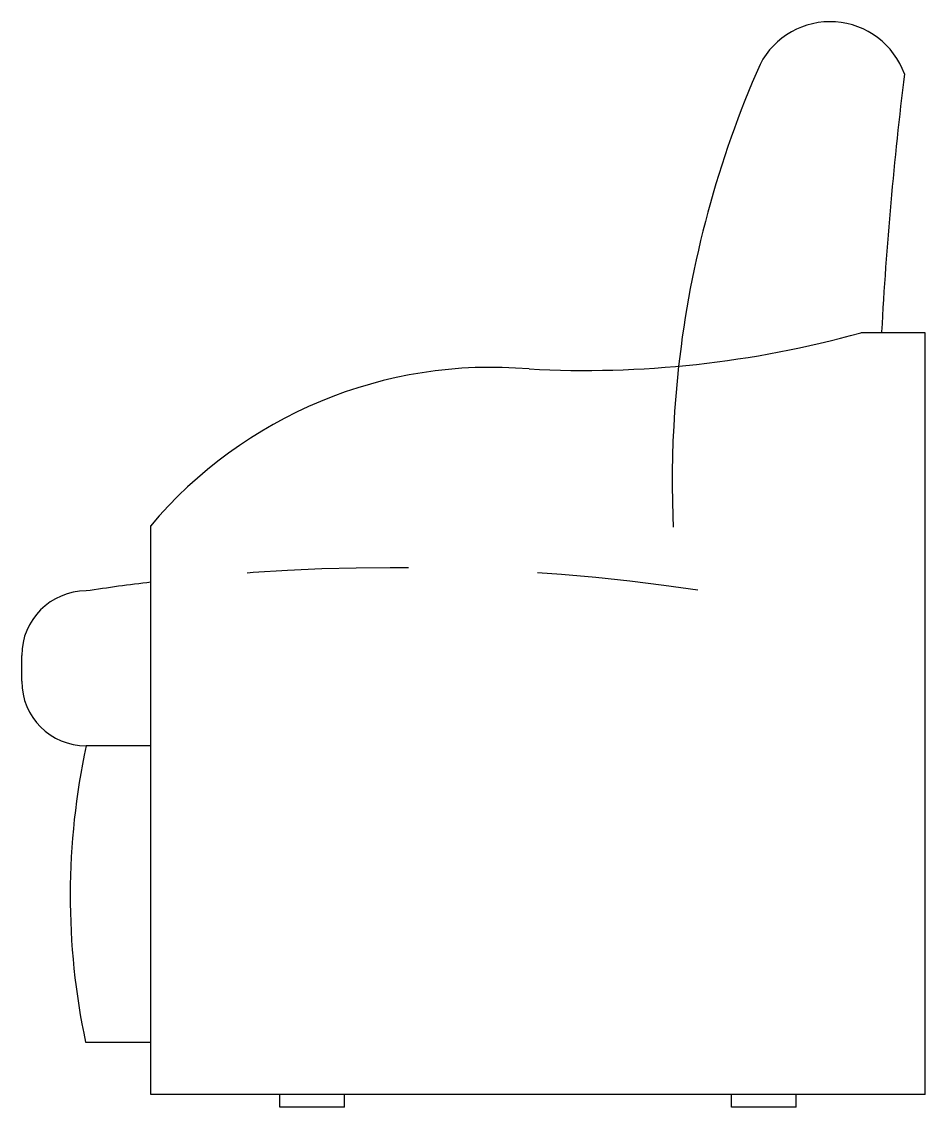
# Model space of a CAD drawing. Header units: metres. Extents: x -0.7 to 0, y -0.01 to 0.831.
import ezdxf

# ---------------------------------------------------------------- set-up
doc = ezdxf.new("R2010")
doc.units = ezdxf.units.M
doc.linetypes.add('HIDDEN2', pattern=[0.1875, 0.125, -0.0625])

msp = doc.modelspace()

# ---------------------------------------------------------------- linework, layer by layer
for p, q in [((0, 0.59), (-0.05, 0.59)), ((0, 0), (0, 0.59)), ((-0.6, 0), (-0.6, 0.44063)), ((-0.7, 0.32), (-0.7, 0.34)), ((-0.6, 0.27), (-0.65, 0.27)), ((-0.65054, 0.04038), (-0.6, 0.04038)), ((0, 0), (-0.6, 0)), ((-0.5, -0.01), (-0.5, 0)), ((-0.45, -0.01), (-0.45, 0)), ((-0.15, -0.01), (-0.15, 0)), ((-0.1, -0.01), (-0.1, 0)), ((-0.45, -0.01), (-0.5, -0.01)), ((-0.1, -0.01), (-0.15, -0.01))]:
    msp.add_line(p, q)
for centre, radius, start, end in [((-0.07373, 0.76986), 0.06114, 19.73578, 152.64123), ((0.60403, 0.47511), 0.80009, 156.20157, 173.60819), ((2.9503, 0.42712), 2.98866, 173.01619, 176.86287), ((-0.26411, 1.36158), 0.80074, 266.92966, 285.50885), ((-0.33633, 0.21844), 0.3448, 85.11924, 139.95487), ((-0.41108, -1.18496), 1.59298, 96.8109, 98.6258), ((-0.65, 0.34), 0.05, 90, 180), ((-0.65, 0.32), 0.05, 180, 270), ((-0.11519, 0.15394), 0.54726, 167.75592, 191.97612)]:
    msp.add_arc(centre, radius, start, end)
at = {"linetype": 'HIDDEN2'}
for centre, radius, start, end in [((0.60403, 0.47511), 0.80009, 173.60819, 186.95777), ((-0.41108, -1.18496), 1.59298, 81.52092, 96.8109)]:
    msp.add_arc(centre, radius, start, end, dxfattribs=at)

doc.saveas('drawing.dxf')
